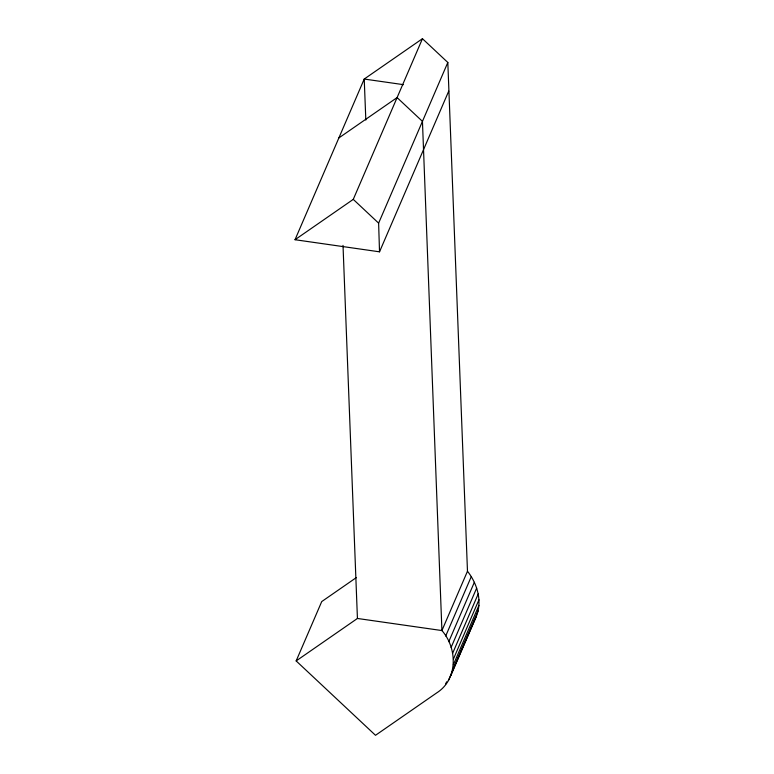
<?xml version="1.0" encoding="UTF-8"?>
<svg xmlns="http://www.w3.org/2000/svg" width="774" height="774" viewBox="0 0 774 774"><rect width="100%" height="100%" fill="white"/><g stroke="black" fill="none" stroke-linecap="round" stroke-linejoin="round"><path stroke-width="1.16" d="M356.301 577.617L321.723 601.582L296.161 660.919L375.506 735.3L436.778 692.846C458.053 679.349 457.521 648.235 441.915 630.558L422.449 121.363L397.091 97.592L338.867 137.936M450.826 675.576L476.378 616.239C482.444 601.03 477.277 583.644 467.477 571.231L447.817 62.471L422.459 38.7L364.225 79.045L295.029 239.717L379.521 251.821L448.717 91.148M295.029 239.717L353.263 199.373L422.459 38.7M379.521 251.821L378.621 223.144L447.817 62.471M467.477 571.231L441.915 630.558L357.433 618.465L296.161 660.919M445.708 635.996L471.26 576.669M448.785 641.646L474.336 582.309M451.116 647.422L476.668 588.085M452.664 653.246L478.216 593.919M453.419 659.051L478.971 599.724M453.361 664.76L478.913 605.432M445.669 684.003L446.617 681.807M452.49 670.294L478.042 610.957M448.378 680.53L476.378 616.239M403.496 84.666L364.225 79.045L365.831 120.057M353.263 199.373L378.621 223.144M343.017 245.397L357.433 618.465"/></g></svg>
